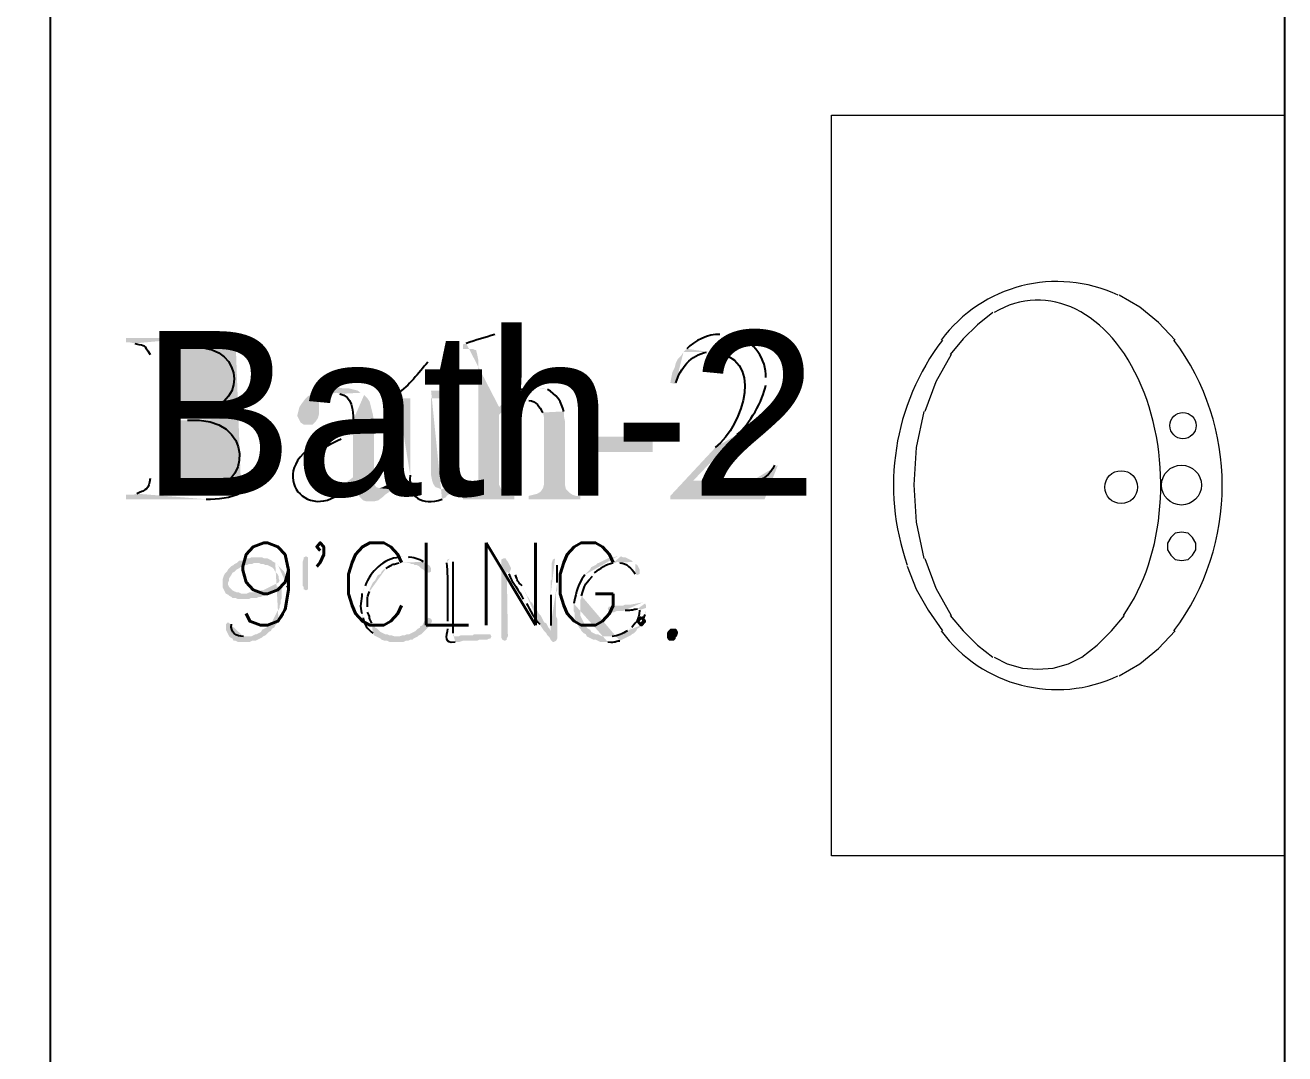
# Model space of a CAD drawing. Header units: inches. Extents: x -167 to 6071, y -6287 to -2731.
# Drawn here: x 125.7 to 186.9, y -5925.2 to -5875.2 of the extents above; entities that cross this region are included whole.
import ezdxf

# ---------------------------------------------------------------- set-up
doc = ezdxf.new("R2010")
doc.units = ezdxf.units.IN
doc.header["$LTSCALE"] = 96
doc.header["$MEASUREMENT"] = 0
doc.layers.add('Door label', color=5, linetype='Continuous', lineweight=5)
doc.layers.add('Doors', color=5, linetype='Continuous', lineweight=9)
doc.layers.add('Furniture', color=7, linetype='Continuous', lineweight=5, true_color=0x994d00)
doc.layers.add('PDF_Geometry', color=7, linetype='Continuous', true_color=0x4a4a4a)
doc.layers.add('PDF_Solid Fills', color=7, linetype='Continuous')
doc.styles.get("Standard").update_dxf_attribs({"font": 'arial.ttf'})

# ---------------------------------------------------------------- blocks, each defined once
blk = doc.blocks.new('Sink')
at = {"layer": 'Furniture'}
for points in [[(-2.293, 7.067), (-3.093, 7.92), (-4, 8.667), (-5.013, 9.253)], [(-11.147, 8.4), (-11.893, 7.813), (-12.587, 7.12), (-13.227, 6.373)], [(-13.173, 6.373), (-13.92, 5.04), (-14.453, 3.6)], [(-14.507, 3.6), (-14.88, 1.84), (-14.987, 0.027), (-14.88, -1.787), (-14.507, -3.547)], [(-14.453, -3.547), (-13.92, -4.987), (-13.173, -6.32)], [(-15.307, -3.92), (-14.88, -5.04), (-14.293, -6.053), (-13.6, -7.067)], [(-13.227, -6.32), (-12.587, -7.067), (-11.893, -7.76), (-11.147, -8.347)], [(-11.093, -8.347), (-10.453, -8.667), (-9.707, -8.88), (-8.96, -8.933), (-8.213, -8.88), (-7.467, -8.667), (-6.827, -8.347), (-6.08, -7.76), (-5.387, -7.067), (-4.747, -6.32)], [(-5.013, -9.253), (-4, -8.667), (-3.093, -7.92), (-2.293, -7.067)]]:
    blk.add_lwpolyline(points, dxfattribs=at)
blk.add_lwpolyline([(-1.973, -2.267), (-2.293, -2.32), (-2.507, -2.533), (-2.667, -2.8), (-2.667, -3.12), (-2.507, -3.387), (-2.293, -3.6), (-1.973, -3.653), (-1.653, -3.6), (-1.44, -3.387), (-1.28, -3.12), (-1.28, -2.8), (-1.44, -2.533), (-1.653, -2.32)], close=True, dxfattribs=at)
for centre, radius in [((-1.908, 2.91), 0.637), ((-4.913, -0.078), 0.798), ((-1.982, 0.018), 0.969)]:
    blk.add_circle(centre, radius, dxfattribs=at)
for centre, radius, start, end in [((-8.025, 2.919), 6.992, 64.96534, 143.60901), ((-4.365, 0.025), 11.613, 142.67613, 199.5796), ((-11.813, 0), 11.813, 323.25944, 36.74056), ((-8.035, -2.956), 6.962, 216.19077, 295.23489)]:
    blk.add_arc(centre, radius, start, end, dxfattribs=at)
blk.add_ellipse((-8.858, 0.171), major_axis=(-0.18, 8.837), ratio=0.664092, start_param=3.873962, end_param=6.643025, dxfattribs=at)

msp = doc.modelspace()

# ---------------------------------------------------------------- hatches: boundary and pattern name
at = {"layer": 'PDF_Solid Fills', "transparency": 33554559}
h = msp.add_hatch(color=256, dxfattribs=at)
h.paths.add_polyline_path([(133.93, -5890.442), (130.623, -5890.442), (130.623, -5890.655), (130.783, -5890.655), (131.05, -5890.709)], flags=0)
h.paths.add_polyline_path([(131.797, -5891.242), (131.797, -5897.269)], flags=0)
h.paths.add_polyline_path([(131.157, -5898.015), (130.943, -5898.069), (130.623, -5898.069), (130.623, -5898.282), (134.517, -5898.282)], flags=0)
h.paths.add_polyline_path([(136.223, -5897.962), (136.437, -5897.855), (134.143, -5897.855), (133.823, -5897.802), (133.397, -5897.802), (133.183, -5897.695), (133.023, -5897.535), (133.023, -5894.442), (133.557, -5894.442), (136.17, -5894.335), (135.957, -5894.282), (135.69, -5894.229), (135.477, -5894.175), (135.69, -5894.122), (135.957, -5894.015), (133.023, -5893.962), (133.023, -5891.295), (133.077, -5891.082), (133.237, -5890.922), (133.717, -5890.922), (136.17, -5890.869), (135.957, -5890.762)], flags=0)
h.paths.add_polyline_path([(134.517, -5890.442), (134.25, -5890.442)], flags=0)
h = msp.add_hatch(color=256, dxfattribs=at)
h.paths.add_polyline_path([(148.757, -5890.229), (148.543, -5890.282)], flags=0)
h.paths.add_polyline_path([(147.157, -5890.709), (146.997, -5890.762), (146.997, -5890.975), (147.477, -5890.975), (147.583, -5891.029), (147.637, -5891.029), (147.69, -5891.242), (147.743, -5891.509), (147.743, -5897.535), (147.69, -5897.749), (147.583, -5897.909), (147.423, -5898.015), (146.997, -5898.122), (146.997, -5898.282), (149.503, -5898.282), (149.503, -5898.122), (149.29, -5898.122), (149.13, -5898.069), (148.97, -5897.962), (148.863, -5897.802), (148.757, -5897.589), (148.757, -5894.175), (148.863, -5894.069), (149.077, -5893.909), (148.757, -5893.802)], flags=0)
h = msp.add_hatch(color=256, dxfattribs=at)
h.paths.add_polyline_path([(159.583, -5890.282), (159.477, -5890.282)], flags=0)
h.paths.add_polyline_path([(157.877, -5890.975), (157.717, -5891.135), (159.05, -5891.135)], flags=0)
h.paths.add_polyline_path([(159.263, -5895.775), (157.077, -5898.122), (158.197, -5897.375), (160.33, -5895.135)], flags=0)
h.paths.add_polyline_path([(161.717, -5892.735), (161.717, -5892.362)], flags=0)
h.paths.add_polyline_path([(160.277, -5890.389), (159.85, -5890.282)], flags=0)
h = msp.add_hatch(color=256, dxfattribs=at)
h.paths.add_polyline_path([(136.17, -5890.869), (133.717, -5890.922), (134.037, -5890.922)], flags=0)
h.paths.add_polyline_path([(133.823, -5893.962), (133.023, -5893.962), (135.957, -5894.015)], flags=0)
h.paths.add_polyline_path([(136.49, -5891.082), (136.33, -5890.975)], flags=0)
h = msp.add_hatch(color=256, dxfattribs=at)
h.paths.add_polyline_path([(145.45, -5891.402), (145.29, -5891.615)], flags=0)
h.paths.add_polyline_path([(143.797, -5893.162), (143.743, -5893.269), (143.797, -5893.375), (144.437, -5893.375), (144.437, -5897.109)], flags=0)
h.paths.add_polyline_path([(145.983, -5898.282), (146.197, -5898.175), (146.197, -5898.122), (146.357, -5898.015), (146.517, -5897.855), (145.93, -5897.802), (145.823, -5897.749), (145.663, -5897.695), (145.557, -5897.535), (145.503, -5897.375), (145.45, -5897.109), (145.45, -5893.375), (146.623, -5893.375), (146.623, -5893.002), (145.45, -5893.002)], flags=0)
h = msp.add_hatch(color=256, dxfattribs=at)
h.paths.add_polyline_path([(157.717, -5891.135), (157.61, -5891.295), (157.45, -5891.455), (157.343, -5891.669), (157.29, -5891.882), (157.183, -5892.095), (157.13, -5892.362), (157.077, -5892.629), (157.343, -5892.682), (157.343, -5892.629)], flags=0)
h.paths.add_polyline_path([(158.837, -5891.135), (159.05, -5891.135)], flags=0)
for points in [[(140.863, -5892.842), (140.703, -5892.842), (140.277, -5892.949), (140.01, -5893.002), (139.797, -5893.109), (139.637, -5893.215), (139.477, -5893.269), (139.317, -5893.429), (139.157, -5893.642), (139.05, -5893.802), (138.943, -5894.229), (139.103, -5894.549), (139.263, -5894.655), (139.69, -5894.655), (139.85, -5894.495), (139.957, -5894.335), (140.01, -5894.122), (140.01, -5893.589), (140.063, -5893.429), (140.17, -5893.269), (140.33, -5893.215), (140.543, -5893.162), (140.863, -5893.109), (142.037, -5893.109), (141.877, -5893.002), (141.45, -5892.895), (141.183, -5892.895)], [(149.13, -5893.429), (148.757, -5893.802), (149.077, -5893.909), (149.237, -5893.749), (149.663, -5893.535), (149.823, -5893.482), (150.037, -5893.482)], [(141.45, -5897.375), (141.237, -5897.535), (141.023, -5897.589), (140.81, -5897.695), (140.65, -5897.695), (141.343, -5897.802), (141.503, -5897.642), (141.717, -5897.482)], [(146.73, -5897.322), (146.517, -5897.535), (146.303, -5897.695), (146.143, -5897.749), (145.93, -5897.802), (146.517, -5897.855), (146.89, -5897.482)], [(136.97, -5901.109), (136.703, -5901.109), (136.597, -5901.162), (136.49, -5901.162), (136.277, -5901.269), (136.117, -5901.269), (136.01, -5901.375), (135.903, -5901.429), (135.85, -5901.482), (135.743, -5901.535), (135.583, -5901.695), (135.53, -5901.802), (135.423, -5901.909), (135.37, -5902.015), (135.317, -5902.175), (135.317, -5902.549), (135.477, -5902.869), (136.383, -5902.869), (136.223, -5902.869), (136.117, -5902.815), (136.01, -5902.815), (135.797, -5902.709), (135.637, -5902.549), (135.583, -5902.442), (135.583, -5902.335), (135.637, -5902.229), (135.637, -5902.122), (135.743, -5901.962), (135.797, -5901.855), (135.903, -5901.802), (136.01, -5901.695), (136.117, -5901.642), (136.17, -5901.589), (136.383, -5901.482), (136.49, -5901.482), (136.597, -5901.429), (136.757, -5901.429), (136.863, -5901.375), (137.877, -5901.375), (137.77, -5901.322), (137.717, -5901.269), (137.503, -5901.162), (137.343, -5901.162), (137.237, -5901.109), (137.13, -5901.109)], [(139.477, -5901.322), (139.477, -5902.655), (139.37, -5902.709), (139.263, -5902.655), (139.263, -5902.549), (139.21, -5902.495), (139.21, -5901.322), (139.263, -5901.162), (139.263, -5901.109), (139.37, -5901.055), (139.477, -5901.109)], [(145.13, -5901.375), (144.117, -5901.375), (144.383, -5901.375), (144.49, -5901.429), (144.597, -5901.429), (144.65, -5901.482), (144.757, -5901.482), (144.863, -5901.535), (144.97, -5901.642), (145.077, -5901.695), (145.13, -5901.749), (145.237, -5901.802), (145.343, -5901.855), (145.45, -5901.802), (145.45, -5901.642), (145.397, -5901.535), (145.343, -5901.482), (145.237, -5901.429)], [(148.97, -5901.162), (148.863, -5901.215), (148.863, -5905.002), (148.917, -5905.109), (149.023, -5905.162), (149.13, -5905.109), (149.13, -5905.055), (149.183, -5904.949), (149.13, -5901.749), (149.343, -5901.642), (149.29, -5901.535), (149.237, -5901.429), (149.183, -5901.322), (149.13, -5901.269), (149.077, -5901.162)], [(137.717, -5902.495), (137.29, -5902.709), (137.183, -5902.709), (137.077, -5902.762), (136.97, -5902.762), (136.81, -5902.815), (136.597, -5902.815), (136.49, -5902.869), (135.477, -5902.869), (135.583, -5902.922), (135.637, -5902.975), (135.743, -5903.029), (135.797, -5903.082), (135.957, -5903.082), (136.063, -5903.135), (136.597, -5903.135), (136.703, -5903.082), (136.97, -5903.082), (137.077, -5903.029), (137.183, -5903.029), (137.29, -5902.975), (137.343, -5902.975), (137.663, -5902.815), (137.77, -5902.815), (137.877, -5902.709), (138.09, -5902.602), (138.143, -5902.549)], [(145.343, -5904.042), (145.237, -5904.095), (145.13, -5904.202), (145.023, -5904.415), (144.917, -5904.469), (144.917, -5904.522), (144.81, -5904.575), (144.703, -5904.682), (144.383, -5904.842), (144.277, -5904.842), (144.17, -5904.895), (144.063, -5904.895), (143.903, -5904.949), (142.783, -5904.949), (142.997, -5905.055), (143.05, -5905.109), (143.21, -5905.162), (143.317, -5905.162), (143.423, -5905.215), (144.117, -5905.215), (144.223, -5905.162), (144.33, -5905.162), (144.437, -5905.109), (144.543, -5905.109), (144.597, -5905.055), (144.81, -5904.949), (144.863, -5904.895), (144.97, -5904.842), (145.237, -5904.575), (145.343, -5904.469), (145.397, -5904.362), (145.45, -5904.309), (145.503, -5904.202), (145.45, -5904.095)], [(157.13, -5905.162), (157.023, -5905.162), (156.97, -5905.109), (156.917, -5905.002), (156.917, -5904.789), (156.97, -5904.682), (157.077, -5904.575), (157.343, -5904.575), (157.397, -5904.629), (157.45, -5904.735), (157.45, -5904.789), (157.397, -5904.949), (157.343, -5905.002), (157.343, -5905.055), (157.237, -5905.162)], [(148.17, -5904.842), (147.53, -5904.842), (147.477, -5904.895), (146.89, -5904.895), (146.783, -5904.949), (146.517, -5904.949), (148.383, -5904.949), (148.33, -5904.842), (148.277, -5904.842)]]:
    msp.add_hatch(color=256, dxfattribs=at).paths.add_polyline_path(points)
h = msp.add_hatch(color=256, dxfattribs=at)
h.paths.add_polyline_path([(150.463, -5892.842), (150.303, -5892.895)], flags=0)
h.paths.add_polyline_path([(149.29, -5893.269), (149.13, -5893.429), (150.037, -5893.482), (150.197, -5893.482)], flags=0)
h.paths.add_polyline_path([(150.89, -5894.069), (150.943, -5894.335), (150.943, -5897.535), (150.89, -5897.749), (150.783, -5897.909), (150.623, -5898.015), (150.197, -5898.122), (150.197, -5898.282), (152.703, -5898.282), (152.703, -5898.122), (152.49, -5898.122), (152.33, -5898.069), (152.17, -5897.962), (152.01, -5897.802), (151.957, -5897.589), (151.957, -5894.495), (151.903, -5894.229), (151.903, -5894.015)], flags=0)
h.paths.add_polyline_path([(151.103, -5892.949), (150.89, -5892.895), (150.677, -5892.895)], flags=0)
h = msp.add_hatch(color=256, dxfattribs=at)
h.paths.add_polyline_path([(142.037, -5893.109), (140.863, -5893.109), (141.023, -5893.162)], flags=0)
h.paths.add_polyline_path([(141.663, -5894.442), (141.663, -5894.869), (141.397, -5894.922), (140.97, -5895.135), (141.663, -5895.135), (141.663, -5897.215), (141.45, -5897.375), (141.717, -5897.482), (141.717, -5897.589), (141.77, -5897.855), (141.983, -5898.175), (142.143, -5898.335), (142.303, -5898.389), (142.677, -5898.389), (142.89, -5898.335), (143.103, -5898.175), (143.21, -5898.069), (143.37, -5897.962), (143.583, -5897.802), (142.943, -5897.749), (142.783, -5897.695), (142.677, -5897.535), (142.677, -5894.495), (142.623, -5894.175), (142.57, -5893.962), (142.517, -5893.749), (142.463, -5893.535), (142.357, -5893.375), (142.197, -5893.215)], flags=0)
h = msp.add_hatch(color=256, dxfattribs=at)
h.paths.add_polyline_path([(136.17, -5894.335), (133.557, -5894.442), (133.61, -5894.442)], flags=0)
h.paths.add_polyline_path([(134.41, -5897.802), (134.143, -5897.855), (136.437, -5897.855)], flags=0)
h.paths.add_polyline_path([(136.543, -5894.549), (136.383, -5894.442)], flags=0)
h = msp.add_hatch(color=256, dxfattribs=at)
h.paths.add_polyline_path([(140.97, -5895.135), (140.757, -5895.189)], flags=0)
h.paths.add_polyline_path([(141.13, -5897.909), (141.343, -5897.802), (140.65, -5897.695), (140.383, -5897.642)], flags=0)
h.paths.add_polyline_path([(139.797, -5896.629), (139.797, -5896.415), (139.903, -5896.202)], flags=0)
h.paths.add_polyline_path([(141.077, -5895.349), (141.343, -5895.242), (141.663, -5895.135)], flags=0)
h = msp.add_hatch(color=256, dxfattribs=at)
h.paths.add_polyline_path([(162.197, -5896.575), (162.143, -5896.629)], flags=0)
h.paths.add_polyline_path([(161.077, -5897.375), (158.197, -5897.375), (157.077, -5898.122), (157.077, -5898.282), (161.663, -5898.282), (162.303, -5896.629)], flags=0)
h = msp.add_hatch(color=256, dxfattribs=at)
h.paths.add_polyline_path([(137.877, -5901.375), (136.97, -5901.375), (137.077, -5901.375), (137.183, -5901.429), (137.29, -5901.429), (137.397, -5901.482), (137.503, -5901.482), (137.717, -5901.589), (137.823, -5901.695), (137.877, -5901.802), (137.983, -5901.909), (138.037, -5902.015), (138.037, -5902.122), (138.09, -5902.229), (138.037, -5902.335), (137.717, -5902.495), (138.143, -5902.549), (138.197, -5902.549), (138.197, -5903.082), (138.143, -5903.189), (138.143, -5903.349), (138.09, -5903.455), (138.09, -5903.562), (138.037, -5903.669), (137.983, -5903.722), (137.717, -5904.255), (137.61, -5904.309), (137.557, -5904.415), (137.45, -5904.522), (137.237, -5904.629), (137.183, -5904.735), (136.97, -5904.842), (136.917, -5904.842), (136.703, -5904.949), (136.33, -5904.949), (137.237, -5905.002), (137.29, -5904.949), (137.397, -5904.895), (137.557, -5904.735), (137.663, -5904.682), (137.717, -5904.575), (137.823, -5904.522), (137.877, -5904.415), (137.983, -5904.309), (138.037, -5904.202)], flags=0)
h.paths.add_polyline_path([(138.357, -5903.562), (138.41, -5903.509), (138.41, -5903.402), (138.463, -5903.295), (138.463, -5903.135)], flags=0)
h.paths.add_polyline_path([(138.463, -5902.495), (138.463, -5902.229), (138.357, -5902.015), (138.357, -5901.909), (138.303, -5901.802), (138.25, -5901.749), (138.037, -5901.535), (137.983, -5901.429)], flags=0)
h = msp.add_hatch(color=256, dxfattribs=at)
h.paths.add_polyline_path([(144.117, -5901.055), (144.01, -5901.055), (143.903, -5901.109)], flags=0)
h.paths.add_polyline_path([(142.25, -5902.495), (142.143, -5902.709), (142.09, -5902.869)], flags=0)
h.paths.add_polyline_path([(142.09, -5903.829), (142.09, -5903.935), (142.143, -5904.042)], flags=0)
h.paths.add_polyline_path([(142.623, -5904.789), (142.677, -5904.895), (142.783, -5904.949), (143.797, -5904.949), (143.69, -5904.949), (143.53, -5904.895), (143.423, -5904.895), (143.317, -5904.842), (143.21, -5904.842), (142.997, -5904.735), (142.837, -5904.575), (142.73, -5904.522), (142.73, -5904.469), (142.623, -5904.362), (142.57, -5904.309)], flags=0)
h.paths.add_polyline_path([(142.357, -5903.775), (142.357, -5903.509)], flags=0)
h.paths.add_polyline_path([(142.463, -5902.762), (142.463, -5902.655), (142.57, -5902.442), (142.623, -5902.335), (142.73, -5902.229), (142.837, -5902.015), (142.89, -5901.962), (142.997, -5901.909), (143.05, -5901.802), (143.157, -5901.695), (143.263, -5901.642)], flags=0)
h.paths.add_polyline_path([(143.903, -5901.375), (145.13, -5901.375), (145.077, -5901.322)], flags=0)
h.paths.add_polyline_path([(144.33, -5901.109), (144.223, -5901.055)], flags=0)
h = msp.add_hatch(color=256, dxfattribs=at)
h.paths.add_polyline_path([(146.357, -5901.162), (146.25, -5901.215), (146.197, -5901.375)], flags=0)
h.paths.add_polyline_path([(146.25, -5904.202), (146.25, -5904.575)], flags=0)
h.paths.add_polyline_path([(146.623, -5905.215), (146.837, -5905.215), (146.997, -5905.162), (147.69, -5905.162), (147.797, -5905.109), (148.17, -5905.109), (148.277, -5905.055), (148.33, -5905.055), (148.383, -5904.949), (146.517, -5904.949), (146.517, -5904.789)], flags=0)
h.paths.add_polyline_path([(146.517, -5901.322), (146.463, -5901.215)], flags=0)
h = msp.add_hatch(color=256, dxfattribs=at)
h.paths.add_polyline_path([(151.477, -5901.162), (151.37, -5901.215), (151.317, -5901.375), (151.317, -5902.175), (151.263, -5902.229), (151.263, -5902.922)], flags=0)
h.paths.add_polyline_path([(151.263, -5904.415), (151.263, -5904.682), (150.943, -5904.682), (151.05, -5904.789), (151.103, -5904.895), (151.21, -5905.002), (151.263, -5905.109), (151.37, -5905.215), (151.423, -5905.215), (151.53, -5905.162), (151.583, -5905.055), (151.583, -5904.095), (151.53, -5903.989), (151.53, -5902.815), (151.583, -5902.709), (151.583, -5902.335)], flags=0)
h.paths.add_polyline_path([(151.583, -5901.482), (151.583, -5901.215)], flags=0)
h = msp.add_hatch(color=256, dxfattribs=at)
h.paths.add_polyline_path([(154.517, -5901.055), (154.463, -5901.055), (154.357, -5901.109), (154.143, -5901.109), (153.61, -5901.375), (153.557, -5901.375), (153.45, -5901.482), (153.237, -5901.589), (153.183, -5901.695), (153.077, -5901.802), (152.917, -5901.962)], flags=0)
h.paths.add_polyline_path([(152.383, -5903.349), (152.383, -5903.722), (152.437, -5903.829), (152.437, -5904.095), (152.597, -5904.415), (152.65, -5904.522), (152.703, -5904.575), (152.757, -5904.682), (152.863, -5904.789), (152.97, -5904.842), (153.023, -5904.949), (153.343, -5905.109), (153.45, -5905.109), (153.663, -5905.215), (154.037, -5905.215)], flags=0)
h.paths.add_polyline_path([(154.623, -5905.162), (155.05, -5904.949), (153.77, -5904.949), (153.557, -5904.842), (153.45, -5904.842), (153.237, -5904.735), (153.183, -5904.629), (153.077, -5904.575), (153.023, -5904.522), (152.97, -5904.415), (152.917, -5904.362), (152.703, -5903.935), (152.703, -5903.189), (152.757, -5903.082), (152.757, -5902.975)], flags=0)
h.paths.add_polyline_path([(153.29, -5902.015), (153.343, -5901.962), (153.397, -5901.855)], flags=0)
h.paths.add_polyline_path([(154.303, -5901.375), (154.41, -5901.375), (154.517, -5901.322), (155.263, -5901.322), (155.21, -5901.269), (154.89, -5901.109), (154.783, -5901.109), (154.677, -5901.055)], flags=0)
h = msp.add_hatch(color=256, dxfattribs=at)
h.paths.add_polyline_path([(155.263, -5901.322), (154.517, -5901.322), (154.623, -5901.375)], flags=0)
h.paths.add_polyline_path([(155.37, -5901.909), (155.477, -5901.962), (155.583, -5901.909), (155.583, -5901.695), (155.477, -5901.482), (155.37, -5901.429)], flags=0)
h = msp.add_hatch(color=256, dxfattribs=at)
h.paths.add_polyline_path([(149.343, -5901.642), (149.13, -5901.749), (149.13, -5901.802), (149.237, -5901.909)], flags=0)
h.paths.add_polyline_path([(149.93, -5903.135), (149.983, -5903.242), (150.09, -5903.349)], flags=0)
h.paths.add_polyline_path([(150.73, -5904.362), (150.837, -5904.522), (150.943, -5904.682), (151.263, -5904.682), (151.21, -5904.575), (151.157, -5904.522), (151.103, -5904.415), (151.05, -5904.309), (150.943, -5904.255), (150.783, -5903.935), (150.677, -5903.829), (150.623, -5903.722), (150.57, -5903.615), (150.463, -5903.509), (150.357, -5903.295), (150.303, -5903.295), (150.25, -5903.189), (150.197, -5903.082), (150.143, -5903.029), (149.877, -5902.495)], flags=0)
h.paths.add_polyline_path([(149.557, -5901.962), (149.503, -5901.855), (149.45, -5901.749)], flags=0)
h = msp.add_hatch(color=256, dxfattribs=at)
h.paths.add_polyline_path([(155.743, -5903.295), (155.157, -5903.402), (154.89, -5903.402), (154.783, -5903.455), (154.303, -5903.455), (154.197, -5903.509), (154.09, -5903.509), (154.037, -5903.615), (154.09, -5903.722), (154.143, -5903.722), (154.25, -5903.775), (154.357, -5903.775), (154.463, -5903.722), (154.783, -5903.722), (154.89, -5903.669)], flags=0)
h.paths.add_polyline_path([(155.477, -5903.615), (155.583, -5903.615), (155.903, -5903.562), (155.903, -5903.455), (155.85, -5903.349)], flags=0)
h = msp.add_hatch(color=256, dxfattribs=at)
h.paths.add_polyline_path([(155.903, -5903.562), (155.583, -5903.615), (155.583, -5903.669)], flags=0)
h.paths.add_polyline_path([(155.21, -5904.522), (155.103, -5904.575), (155.103, -5904.629), (154.997, -5904.682)], flags=0)
h.paths.add_polyline_path([(154.25, -5904.949), (154.09, -5904.949), (155.05, -5904.949), (155.157, -5904.895), (155.21, -5904.842), (155.317, -5904.789), (155.423, -5904.682), (155.477, -5904.575), (155.583, -5904.522), (155.637, -5904.415)], flags=0)
h.paths.add_polyline_path([(155.85, -5903.882), (155.903, -5903.775), (155.903, -5903.669)], flags=0)
h = msp.add_hatch(color=256, dxfattribs=at)
h.paths.add_polyline_path([(135.583, -5904.255), (135.477, -5904.362), (135.477, -5904.629), (135.637, -5904.949), (135.69, -5905.002), (135.797, -5905.055), (135.85, -5905.162), (135.957, -5905.162), (136.063, -5905.215), (136.65, -5905.215), (136.757, -5905.162), (136.917, -5905.162), (137.237, -5905.002), (136.33, -5904.949)], flags=0)
h.paths.add_polyline_path([(135.743, -5904.362), (135.69, -5904.255)], flags=0)

# ---------------------------------------------------------------- linework, layer by layer
at = {"layer": 'Furniture'}
msp.add_lwpolyline([(186.943, -5915.615), (164.917, -5915.615), (164.917, -5879.615), (186.943, -5879.615)], dxfattribs=at)
at = {"layer": 'PDF_Geometry', "color": 7}
msp.add_lwpolyline([(108.97, -5872.575), (116.01, -5872.575), (124.81, -5863.775), (127.263, -5866.229), (124.437, -5869.055), (126.943, -5871.562), (126.943, -5957.589), (186.943, -5957.589), (186.943, -5819.082), (150.943, -5819.082), (150.943, -5842.602), (147.05, -5846.442)], dxfattribs=at)
at = {"layer": 'PDF_Geometry'}
for points in [[(135.957, -5890.762), (135.538, -5890.627), (134.952, -5890.516), (134.517, -5890.442)], [(148.543, -5890.282), (148.079, -5890.424), (147.617, -5890.553), (147.157, -5890.709)], [(159.477, -5890.282), (158.938, -5890.239), (158.243, -5890.59), (157.877, -5890.975)], [(161.717, -5892.362), (161.772, -5891.533), (161.124, -5890.552), (160.277, -5890.389)], [(131.05, -5890.709), (131.662, -5890.872), (131.42, -5890.706), (131.797, -5891.242)], [(134.037, -5890.922), (136.385, -5890.808), (136.678, -5894.057), (133.823, -5893.962)], [(135.957, -5894.015), (137.194, -5893.635), (137.478, -5891.905), (136.49, -5891.082)], [(145.29, -5891.615), (144.831, -5892.167), (144.392, -5892.759), (143.797, -5893.162)], [(157.343, -5892.629), (157.558, -5891.923), (158.083, -5891.272), (158.837, -5891.135)], [(159.05, -5891.135), (161.768, -5891.306), (160.617, -5894.679), (159.263, -5895.775)], [(150.303, -5892.895), (149.808, -5892.851), (149.677, -5893.106), (149.29, -5893.269)], [(151.903, -5894.015), (151.812, -5893.57), (151.512, -5893.156), (151.103, -5892.949)], [(160.33, -5895.135), (160.912, -5894.654), (161.592, -5893.487), (161.717, -5892.735)], [(141.023, -5893.162), (141.598, -5893.271), (141.679, -5893.968), (141.663, -5894.442)], [(150.197, -5893.482), (150.586, -5893.523), (150.7, -5893.789), (150.89, -5894.069)], [(133.61, -5894.442), (137.001, -5894.214), (136.689, -5897.887), (134.41, -5897.802)], [(136.437, -5897.855), (137.769, -5897.145), (137.849, -5895.315), (136.543, -5894.549)], [(140.757, -5895.189), (137.003, -5896.512), (139.244, -5899.56), (141.13, -5897.909)], [(139.903, -5896.202), (140.162, -5895.757), (140.633, -5895.555), (141.077, -5895.349)], [(140.383, -5897.642), (139.895, -5897.525), (139.752, -5897.087), (139.797, -5896.629)], [(162.143, -5896.629), (161.96, -5897.053), (161.572, -5897.441), (161.077, -5897.375)], [(144.437, -5897.109), (144.327, -5898.214), (144.984, -5898.622), (145.983, -5898.282)], [(131.797, -5897.269), (131.744, -5897.818), (131.609, -5897.811), (131.157, -5898.015)], [(134.517, -5898.282), (135.1, -5898.275), (135.694, -5898.227), (136.223, -5897.962)], [(143.903, -5901.109), (143.151, -5901.159), (142.493, -5901.802), (142.25, -5902.495)], [(143.263, -5901.642), (143.662, -5901.399), (143.469, -5901.489), (143.903, -5901.375)], [(145.077, -5901.322), (144.864, -5901.206), (144.57, -5901.072), (144.33, -5901.109)], [(146.197, -5901.375), (146.304, -5902.252), (146.227, -5903.288), (146.25, -5904.202)], [(146.517, -5904.789), (146.517, -5903.633), (146.517, -5902.478), (146.517, -5901.322)], [(151.583, -5902.335), (151.583, -5902.051), (151.583, -5901.767), (151.583, -5901.482)], [(153.397, -5901.855), (153.664, -5901.664), (153.964, -5901.413), (154.303, -5901.375)], [(154.623, -5901.375), (154.953, -5901.375), (155.19, -5901.655), (155.37, -5901.909)], [(149.237, -5901.909), (149.383, -5902.343), (149.746, -5902.72), (149.93, -5903.135)], [(149.877, -5902.495), (149.675, -5902.321), (149.643, -5902.215), (149.557, -5901.962)], [(152.917, -5901.962), (152.502, -5902.587), (152.573, -5902.648), (152.383, -5903.349)], [(152.757, -5902.975), (152.99, -5902.313), (152.821, -5902.583), (153.29, -5902.015)], [(138.463, -5903.135), (138.474, -5902.933), (138.601, -5902.694), (138.463, -5902.495)], [(142.357, -5903.509), (142.374, -5903.047), (142.294, -5903.183), (142.463, -5902.762)], [(142.09, -5902.869), (142.09, -5903.181), (141.945, -5903.525), (142.09, -5903.829)], [(150.09, -5903.349), (150.237, -5903.643), (150.511, -5904.129), (150.73, -5904.362)], [(151.263, -5902.922), (151.263, -5903.42), (151.263, -5903.918), (151.263, -5904.415)], [(138.037, -5904.202), (138.301, -5903.802), (138.208, -5904.037), (138.357, -5903.562)], [(142.57, -5904.309), (142.334, -5903.891), (142.592, -5904.193), (142.357, -5903.775)], [(154.89, -5903.669), (155.285, -5903.698), (155.217, -5903.616), (155.477, -5903.615)], [(155.583, -5903.669), (155.51, -5904.278), (155.481, -5904.114), (155.21, -5904.522)], [(155.637, -5904.415), (155.831, -5904.082), (155.748, -5904.121), (155.85, -5903.882)], [(136.33, -5904.949), (135.993, -5904.954), (135.68, -5904.749), (135.743, -5904.362)], [(142.143, -5904.042), (142.17, -5904.343), (142.384, -5904.641), (142.623, -5904.789)], [(146.25, -5904.575), (146.198, -5904.966), (146.028, -5905.295), (146.623, -5905.215)], [(154.037, -5905.215), (154.496, -5905.245), (154.342, -5905.18), (154.623, -5905.162)], [(154.997, -5904.682), (154.75, -5904.809), (154.53, -5904.935), (154.25, -5904.949)]]:
    msp.add_open_spline(points, degree=3, dxfattribs=at)
at = {"layer": 'PDF_Solid Fills', "transparency": 33554559}
for points in [[(153.343, -5895.989), (156.223, -5895.989), (153.343, -5895.242), (156.223, -5895.242)], [(143.53, -5897.482), (143.103, -5897.695), (143.583, -5897.802), (142.943, -5897.749)]]:
    msp.add_solid(points, dxfattribs=at)

# ---------------------------------------------------------------- block references
at = {"layer": 'Doors'}
msp.add_blockref('Sink', (183.903, -5897.615), dxfattribs=at)

# ---------------------------------------------------------------- texts
at = {"layer": 'Door label', "insert": (135.781, -5900.401), "char_height": 4, "attachment_point": 1}
msp.add_mtext_dynamic_manual_height_columns("\\pxsm1.3;{\\Fsimplex|c129;9\\Fsimplex|c134;'CLNG.}", width=3.08976, gutter_width=1, heights=[0], dxfattribs=at)
at = {"layer": 'Doors', "insert": (131.325, -5890.113), "char_height": 8, "width": 12.56562, "attachment_point": 1}
msp.add_mtext('Bath-2', dxfattribs=at)

doc.saveas('drawing.dxf')
